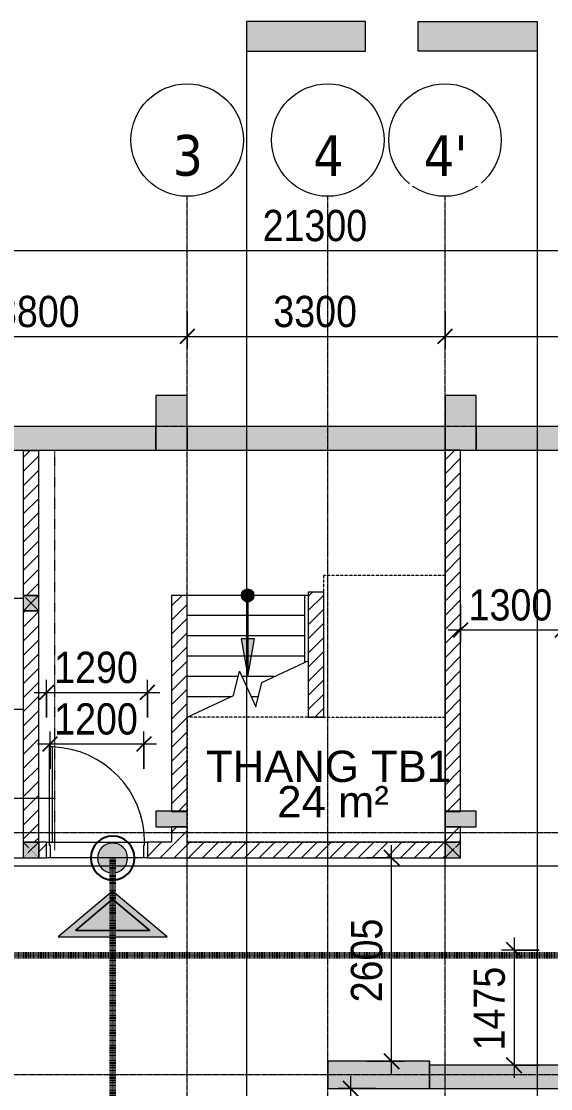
# Model space of a CAD drawing. Header units: millimetres. Extents: x 25998 to 252958, y -15958 to 83425.
# Drawn here: x 40530 to 47305, y 69762 to 83425 of the extents above; entities that cross this region are included whole.
import ezdxf

# ---------------------------------------------------------------- set-up
doc = ezdxf.new("R2010")
doc.units = ezdxf.units.MM
for name, pattern in [('1 NÉT CALL OUT', [6, 3, -3]), ('Dash', [6, 3, -3]), ('Dash 1_8_', [6.35, 3.175, -3.175]), ('Dash Dot 3_16_', [7.9375, 4.7625, -1.5875, 0, -1.5875]), ('Grid Line', [22.225, 12.7, -3.175, 3.175, -3.175]), ('Overhead', [3.96875, 2.38125, -1.5875])]:
    doc.linetypes.add(name, pattern=pattern)
for name, color, linetype, lineweight in [('0-1', 7, 'Continuous', 5), ('A-ANNO-DIMS', 211, 'Continuous', 9), ('A-ANNO-DIMS-160', 211, 'Continuous', 9), ('A-ANNO-NOTE', 131, 'Continuous', 9), ('A-ANNO-NOTE-1', 131, 'Continuous', 25), ('A-AREA', 32, 'Dash 1_8_', 9), ('A-AREA-IDEN', 2, 'Continuous', 9), ('A-DETL-2', 90, '1 NÉT CALL OUT', 100), ('A-DETL-GENF-2', 1, 'Continuous', 9), ('A-DOOR-1', 1, 'Continuous', 9), ('A-DOOR-FRAM-1', 1, 'Continuous', 9), ('A-DOOR-IDEN', 31, 'Continuous', 9), ('A-FLOR', 192, 'Continuous', 9), ('A-FLOR-HRAL', 11, 'Continuous', 9), ('A-WALL', 113, 'Continuous', 9), ('A-WALL-1', 113, 'Continuous', 18), ('A-WALL-PATT-1', 7, 'Continuous', 9), ('A-WALL-PATT-2', 111, 'Continuous', 9), ('C-PRKG', 70, 'Continuous', 9), ('G-ANNO-SYMB', 111, 'Continuous', 9), ('G-ANNO-SYMB-1', 111, 'Dash Dot 3_16_', 18), ('L-SITE-WALL-1', 250, 'Continuous', 18), ('L-SITE-WALL-2', 7, 'Continuous', 9), ('S-COLS', 52, 'Continuous', 9), ('S-COLS-1', 52, 'Continuous', 5), ('S-COLS-2', 250, 'Continuous', 18), ('S-COLS-3', 7, 'Continuous', 9), ('S-COLS-4', 52, 'Dash', 9), ('S-COLS-5', 52, 'Continuous', 18), ('S-COLS-HDLN', 52, 'Dash', 9), ('S-GRID-1', 1, 'Grid Line', 9), ('S-GRID-IDEN', 1, 'Continuous', 9), ('S-STRS', 31, 'Continuous', 9), ('S-STRS-ANNO', 31, 'Continuous', 9), ('S-STRS-MBND', 31, 'Overhead', 9), ('S-STRS-MBND-1', 31, 'Continuous', 9)]:
    doc.layers.add(name, color=color, linetype=linetype, lineweight=lineweight)
doc.styles.add('Arial_3', font='arial_0.ttf', dxfattribs={"height": 400})
doc.styles.add('Tahoma_B', font='tahomabd_0.ttf', dxfattribs={"height": 520})
doc.styles.add('UTM Avo', font='UTM Avo.ttf', dxfattribs={"width": 0.9, "height": 400})
doc.dimstyles.new('1_Dim_chi_tiet_2_5', dxfattribs={"dimscale": 304.8, "dimtxt": 399.720379, "dimasz": 0.629921, "dimexe": 0.524934, "dimexo": 0.0625, "dimgap": 0.052493, "dimtad": 1, "dimdec": 0, "dimrnd": 5, "dimzin": 0, "dimdsep": 46, "dimtxsty": 'UTM Avo', "dimblk1": 'OBLIQUE', "dimblk2": 'OBLIQUE', "dimsah": 1, "dimcen": 0.09, "dimdle": 0.524934, "dimazin": 0, "dimtfac": 1, "dimtdec": 4, "dimtix": 1, "dimtmove": 0, "dimatfit": 3, "dimfxl": 1.049869, "dimfxlon": 1, "dimtvp": 1, "dimtolj": 1, "dimtzin": 0, "dimarcsym": 2})
pattern_1 = [(45, (0, 0), (-90.50967, 90.50967), [])]

# ---------------------------------------------------------------- blocks, each defined once
blk = doc.blocks.new('NCV_TKTC_KET CAU_rvt-1-TKCS_MB TẦNG HẦM')
at = {"layer": 'A-WALL-PATT-1'}
for points in [[(42253, 77937), (42253, 78237), (38653, 78237), (38653, 77937), (41605, 77937)], [(42653, 77937), (45953, 77937), (45953, 78237), (42653, 78237)], [(50452, 77937), (50452, 78237), (46353, 78237), (46353, 77937), (48053, 77937)], [(47053, 69762), (52753, 69762), (52753, 70062), (45753, 70062), (45753, 69762), (46441, 69762)]]:
    blk.add_hatch(color=256, dxfattribs=at).paths.add_polyline_path(points)
at = {"layer": 'S-COLS-1'}
for points in [[(42653, 77937), (42653, 78637), (42253, 78637), (42253, 77937)], [(42453, 73112), (42653, 73112), (42653, 73312), (42253, 73312), (42253, 73112)], [(45953, 73112), (46353, 73112), (46353, 73312), (45953, 73312)], [(45453, 69762), (45753, 69762), (45753, 70112), (44453, 70112), (44453, 69762), (44829, 69762)]]:
    blk.add_hatch(color=256, dxfattribs=at).paths.add_polyline_path(points)
h = blk.add_hatch(color=256, dxfattribs=at)
h.paths.add_polyline_path([(46153, 77937), (46353, 77937), (46353, 78237), (45953, 78237), (45953, 77937)])
h.paths.add_polyline_path([(45953, 78237), (46353, 78237), (46353, 78637), (45953, 78637), (45953, 78237)])
at = {"layer": 'L-SITE-WALL-1'}
for p, q in [((42253, 78237), (38653, 78237)), ((45953, 78237), (42653, 78237)), ((50452, 78237), (46353, 78237)), ((38653, 77937), (42253, 77937)), ((42653, 77937), (45953, 77937)), ((46353, 77937), (50452, 77937)), ((48753, 70062), (45753, 70062)), ((45753, 70062), (45753, 69762)), ((45753, 69762), (52753, 69762))]:
    blk.add_line(p, q, dxfattribs=at)
at = {"layer": 'L-SITE-WALL-2'}
for p, q in [((42253, 77937), (42253, 78237)), ((42653, 78237), (42653, 77937)), ((45953, 77937), (45953, 78237)), ((46353, 78237), (46353, 77937))]:
    blk.add_line(p, q, dxfattribs=at)
at = {"layer": 'S-COLS-2'}
for p, q in [((42653, 78637), (42253, 78637)), ((42253, 78637), (42253, 78237)), ((42653, 78237), (42653, 78637)), ((46353, 78637), (45953, 78637)), ((45953, 78637), (45953, 78237)), ((46353, 78237), (46353, 78637)), ((42253, 77937), (42653, 77937)), ((45953, 77937), (46353, 77937)), ((42253, 73312), (42253, 73112)), ((42653, 73312), (42253, 73312)), ((42653, 73112), (42653, 73312)), ((45953, 73312), (45953, 73112)), ((46353, 73312), (45953, 73312)), ((46353, 73112), (46353, 73312)), ((42253, 73112), (42653, 73112)), ((45953, 73112), (46353, 73112)), ((44453, 70112), (44453, 69762)), ((45753, 70112), (44453, 70112)), ((45753, 69762), (45753, 70112)), ((44453, 69762), (45753, 69762))]:
    blk.add_line(p, q, dxfattribs=at)
at = {"layer": 'S-COLS-3'}
for p, q in [((42253, 78237), (42253, 77937)), ((42653, 77937), (42653, 78237)), ((45953, 78237), (45953, 77937)), ((46353, 77937), (46353, 78237))]:
    blk.add_line(p, q, dxfattribs=at)
blk = doc.blocks.new('Top Rail Type - Top Rail_Internal_-1529855-TKCS_MB TẦNG HẦM')
at = {"layer": 'A-FLOR-HRAL'}
for p, q in [((44202, 76077), (44152, 76077)), ((44152, 76077), (44152, 75216)), ((44202, 76077), (44202, 75240)), ((44152, 75216), (44202, 75240))]:
    blk.add_line(p, q, dxfattribs=at)
blk = doc.blocks.new('FD_01 - FD_01-1200x2200mm-1787918-TKCS_MB TẦNG HẦM')
at = {"layer": 'A-DETL-GENF-2'}
for p, q in [((610, -100), (570, -100)), ((570, -100), (570, -1320)), ((610, -1320), (610, -100)), ((570, -1320), (610, -1320))]:
    blk.add_line(p, q, dxfattribs=at)
blk.add_arc((610, -100), 1220, 180, 268.1211, dxfattribs=at)
at = {"layer": 'A-DOOR-FRAM-1'}
for p, q in [((-645, 100), (-600, 100)), ((-645, -100), (-645, 100)), ((-600, 100), (-600, -60)), ((600, 100), (645, 100)), ((600, -60), (600, 100)), ((645, 100), (645, -100)), ((-610, -100), (-645, -100)), ((-600, -60), (-610, -60)), ((-610, -60), (-610, -100)), ((610, -60), (600, -60)), ((610, -100), (610, -60)), ((645, -100), (610, -100))]:
    blk.add_line(p, q, dxfattribs=at)
blk = doc.blocks.new('XE MAY2 - xe may 2-V33-TKCS_MB TẦNG HẦM')
at = {"layer": 'C-PRKG'}
for p, q in [((0, 800), (-1900, 800)), ((-1900, 0), (-1900, 800)), ((-300, 650), (-400, 650)), ((-400, 650), (-400, 150)), ((-300, 650), (-300, 150)), ((-300, 150), (-400, 150)), ((0, 0), (-10, 0))]:
    blk.add_line(p, q, dxfattribs=at)
blk = doc.blocks.new('XE MAY2 - xe may 2-V34-TKCS_MB TẦNG HẦM')
at = {"layer": 'C-PRKG'}
for p, q in [((0, -800), (0, 0)), ((-1900, 0), (-1900, -800)), ((-300, -150), (-400, -150)), ((-400, -650), (-400, -150)), ((-300, -650), (-300, -150)), ((-300, -650), (-400, -650)), ((0, -800), (-1900, -800))]:
    blk.add_line(p, q, dxfattribs=at)
blk = doc.blocks.new('G1_SOF - BO TRU - 200x200-3847069-TKCS_MB TẦNG HẦM')
at = {"layer": 'S-COLS-HDLN'}
for p, q in [((-100, -100), (100, 100)), ((100, -100), (-100, 100))]:
    blk.add_line(p, q, dxfattribs=at)
blk = doc.blocks.new('Grid - M_Grid Head - Circle-353313-TKCS_MB TẦNG HẦM')
at = {"layer": 'S-GRID-IDEN'}
blk.add_circle((0, 0), 4.5, dxfattribs=at)
blk = doc.blocks.new('Section - 3_32_ x 3_8_-4701953-TKCS_MB TẦNG HẦM')
at = {"layer": 'G-ANNO-SYMB'}
blk.add_hatch(color=256, dxfattribs=at).paths.add_polyline_path([(0, 9.525), (0, 0), (-2.38125, 0), (-2.38125, 9.525)])
for p, q in [((0, 9.525), (-2.38125, 9.525)), ((-2.38125, 9.525), (-2.38125, 0)), ((0, 0), (0, 9.525)), ((-2.38125, 0), (0, 0))]:
    blk.add_line(p, q, dxfattribs=at)
blk = doc.blocks.new('DIMBLOCK22-TKCS_MB TẦNG HẦM')
at = {"layer": 'A-ANNO-DIMS-160', "lineweight": 25}
for p, q in [((44743, 69762), (44647, 69858)), ((44743, 69762), (44839, 69666)), ((44743, 64262), (44647, 64358)), ((44743, 64262), (44839, 64166))]:
    blk.add_line(p, q, dxfattribs=at)
at = {"layer": 'A-ANNO-DIMS-160'}
for p, q in [((44743, 69922), (44743, 64102)), ((45063, 69762), (44583, 69762)), ((44743, 69762), (45063, 69762)), ((45063, 64262), (44583, 64262)), ((44743, 64262), (45063, 64262))]:
    blk.add_line(p, q, dxfattribs=at)
at = {"layer": 'A-ANNO-DIMS-160', "color": 0, "insert": (44223, 66464), "char_height": 400, "width": 1314.64, "attachment_point": 1, "rotation": 90, "line_spacing_factor": 1.110334, "style": 'UTM Avo'}
blk.add_mtext('5500', dxfattribs=at)
blk = doc.blocks.new('_Oblique')
at = {"color": 0, "linetype": 'ByBlock', "lineweight": -2}
blk.add_line((-0.5, -0.5), (0.5, 0.5), dxfattribs=at)
blk = doc.blocks.new('DIMBLOCK62-TKCS_MB TẦNG HẦM')
at = {"layer": 'A-ANNO-DIMS-160'}
for p, q in [((38853, 79711), (38853, 79231)), ((38853, 79391), (38853, 79711)), ((42653, 79711), (42653, 79231)), ((42653, 79391), (42653, 79711)), ((38853, 79391), (42653, 79391))]:
    blk.add_line(p, q, dxfattribs=at)
at = {"layer": 'A-ANNO-DIMS-160', "lineweight": 25}
for p, q in [((38853, 79391), (38757, 79295)), ((38853, 79391), (38949, 79487)), ((42653, 79391), (42557, 79295)), ((42653, 79391), (42749, 79487))]:
    blk.add_line(p, q, dxfattribs=at)
at = {"layer": 'A-ANNO-DIMS-160', "color": 0, "insert": (40205, 79911), "char_height": 400, "width": 1314.64, "attachment_point": 1, "line_spacing_factor": 1.110334, "style": 'UTM Avo'}
blk.add_mtext('3800', dxfattribs=at)
blk = doc.blocks.new('DIMBLOCK63-TKCS_MB TẦNG HẦM')
at = {"layer": 'A-ANNO-DIMS-160'}
for p, q in [((42653, 79711), (42653, 79231)), ((42653, 79391), (42653, 79711)), ((45953, 79711), (45953, 79231)), ((45953, 79391), (45953, 79711)), ((42653, 79391), (45953, 79391))]:
    blk.add_line(p, q, dxfattribs=at)
at = {"layer": 'A-ANNO-DIMS-160', "lineweight": 25}
for p, q in [((42653, 79391), (42557, 79295)), ((42653, 79391), (42749, 79487)), ((45953, 79391), (45857, 79295)), ((45953, 79391), (46049, 79487))]:
    blk.add_line(p, q, dxfattribs=at)
at = {"layer": 'A-ANNO-DIMS-160', "color": 0, "insert": (43755, 79911), "char_height": 400, "width": 1314.64, "attachment_point": 1, "line_spacing_factor": 1.110334, "style": 'UTM Avo'}
blk.add_mtext('3300', dxfattribs=at)
blk = doc.blocks.new('DIMBLOCK64-TKCS_MB TẦNG HẦM')
at = {"layer": 'A-ANNO-DIMS-160'}
for p, q in [((45953, 79711), (45953, 79231)), ((45953, 79391), (45953, 79711)), ((54953, 79711), (54953, 79231)), ((54953, 79391), (54953, 79711)), ((45953, 79391), (55113, 79391))]:
    blk.add_line(p, q, dxfattribs=at)
at = {"layer": 'A-ANNO-DIMS-160', "lineweight": 25}
for p, q in [((45953, 79391), (45857, 79295)), ((45953, 79391), (46049, 79487)), ((54953, 79391), (54857, 79295)), ((54953, 79391), (55049, 79487))]:
    blk.add_line(p, q, dxfattribs=at)
at = {"layer": 'A-ANNO-DIMS-160', "color": 0, "insert": (49905, 79911), "char_height": 400, "width": 1314.64, "attachment_point": 1, "line_spacing_factor": 1.110334, "style": 'UTM Avo'}
blk.add_mtext('9000', dxfattribs=at)
blk = doc.blocks.new('DIMBLOCK65-TKCS_MB TẦNG HẦM')
at = {"layer": 'A-ANNO-DIMS-160'}
for p, q in [((33653, 80811), (33653, 80331)), ((33653, 80491), (33653, 80811)), ((54953, 80811), (54953, 80331)), ((54953, 80491), (54953, 80811)), ((33493, 80491), (55113, 80491))]:
    blk.add_line(p, q, dxfattribs=at)
at = {"layer": 'A-ANNO-DIMS-160', "lineweight": 25}
for p, q in [((33653, 80491), (33557, 80395)), ((33653, 80491), (33749, 80587)), ((54953, 80491), (54857, 80395)), ((54953, 80491), (55049, 80587))]:
    blk.add_line(p, q, dxfattribs=at)
at = {"layer": 'A-ANNO-DIMS-160', "color": 0, "insert": (43618, 81011), "char_height": 400, "width": 1643.29, "attachment_point": 1, "line_spacing_factor": 1.110334, "style": 'UTM Avo'}
blk.add_mtext('21300', dxfattribs=at)
blk = doc.blocks.new('DIMBLOCK78-TKCS_MB TẦNG HẦM')
at = {"layer": 'A-ANNO-DIMS-160'}
for p, q in [((45268, 69952), (45268, 72877)), ((44948, 72717), (45428, 72717)), ((45268, 72717), (44948, 72717)), ((44948, 70112), (45428, 70112)), ((45268, 70112), (44948, 70112))]:
    blk.add_line(p, q, dxfattribs=at)
at = {"layer": 'A-ANNO-DIMS-160', "lineweight": 25}
for p, q in [((45268, 72717), (45172, 72813)), ((45268, 72717), (45364, 72621)), ((45268, 70112), (45172, 70208)), ((45268, 70112), (45364, 70016))]:
    blk.add_line(p, q, dxfattribs=at)
at = {"layer": 'A-ANNO-DIMS-160', "color": 0, "insert": (44748, 70867), "char_height": 400, "width": 1314.64, "attachment_point": 1, "rotation": 90, "line_spacing_factor": 1.110334, "style": 'UTM Avo'}
blk.add_mtext('2605', dxfattribs=at)
blk = doc.blocks.new('HDNDCT_GHI CHÚ CỬA CHỐNG CHÁY EI60 - HDNDCT_GHI CHÚ CỬA CHỐNG CHÁY EI60-1614697-TKCS_MB TẦNG HẦM')
at = {"layer": 'A-ANNO-NOTE'}
h = blk.add_hatch(color=256, dxfattribs=at)
edge = h.paths.add_edge_path()
edge.add_arc((0, 0), 1.2, 0, 180)
edge.add_arc((0, 0), 1.2, 180, 360)
for radius, start, end in [(1.75, 360, 180), (1.2, 360, 180), (1.2, 180, 360)]:
    blk.add_arc((0, 0), radius, start, end, dxfattribs=at)
at = {"layer": 'A-ANNO-NOTE-1'}
for start, end in [(360, 180), (180, 360)]:
    blk.add_arc((0, 0), 1.75, start, end, dxfattribs=at)
blk = doc.blocks.new('HDNDCT_MŨI TÊN THOÁT HIỂM - HDNDCT_MŨI TÊN THOÁT HIỂM-1614704-TKCS_MB TẦNG HẦM')
at = {"layer": 'A-ANNO-NOTE'}
h = blk.add_hatch(color=256, dxfattribs=at)
h.paths.add_polyline_path([(-3.153, 0), (0.5, 4.353), (0.5, -4.353)])
h.paths.add_polyline_path([(-2.5, 0), (0, -2.979), (0, 2.979)])
blk.add_hatch(color=256, dxfattribs=at).paths.add_polyline_path([(0, 2.979), (0, -2.979), (-2.5, 0)])
for p, q in [((0.5, 4.353), (-3.153, 0)), ((0.5, -4.353), (0.5, 4.353)), ((-2.5, 0), (0, 2.979)), ((0, 2.979), (-2.5, 0)), ((0, 2.979), (0, -2.979)), ((0, -2.979), (0, 2.979)), ((-3.153, 0), (0.5, -4.353)), ((0, -2.979), (-2.5, 0)), ((-2.5, 0), (0, -2.979))]:
    blk.add_line(p, q, dxfattribs=at)
blk = doc.blocks.new('DIMBLOCK111-TKCS_MB TẦNG HẦM')
at = {"layer": 'A-ANNO-DIMS-160'}
for p, q in [((40853, 74515), (40853, 74995)), ((42143, 74515), (42143, 74995)), ((40693, 74835), (42303, 74835)), ((40853, 74835), (40853, 74515)), ((42143, 74835), (42143, 74515))]:
    blk.add_line(p, q, dxfattribs=at)
at = {"layer": 'A-ANNO-DIMS-160', "lineweight": 25}
for p, q in [((40853, 74835), (40949, 74931)), ((42143, 74835), (42239, 74931)), ((40853, 74835), (40757, 74739)), ((42143, 74835), (42047, 74739))]:
    blk.add_line(p, q, dxfattribs=at)
at = {"layer": 'A-ANNO-DIMS-160', "color": 0, "insert": (40950, 75355), "char_height": 400, "width": 1314.64, "attachment_point": 1, "line_spacing_factor": 1.110334, "style": 'UTM Avo'}
blk.add_mtext('1290', dxfattribs=at)
blk = doc.blocks.new('DIMBLOCK112-TKCS_MB TẦNG HẦM')
at = {"layer": 'A-ANNO-DIMS-160'}
for p, q in [((40898, 73856), (40898, 74336)), ((42098, 73856), (42098, 74336)), ((40738, 74176), (42258, 74176)), ((40898, 74176), (40898, 73856)), ((42098, 74176), (42098, 73856))]:
    blk.add_line(p, q, dxfattribs=at)
at = {"layer": 'A-ANNO-DIMS-160', "lineweight": 25}
for p, q in [((40898, 74176), (40994, 74272)), ((42098, 74176), (42194, 74272)), ((40898, 74176), (40802, 74080)), ((42098, 74176), (42002, 74080))]:
    blk.add_line(p, q, dxfattribs=at)
at = {"layer": 'A-ANNO-DIMS-160', "color": 0, "insert": (40950, 74695), "char_height": 400, "width": 1314.64, "attachment_point": 1, "line_spacing_factor": 1.110334, "style": 'UTM Avo'}
blk.add_mtext('1200', dxfattribs=at)
blk = doc.blocks.new('DIMBLOCK136-TKCS_MB TẦNG HẦM')
at = {"layer": 'A-ANNO-DIMS-160', "lineweight": 25}
for p, q in [((46837, 71536), (46741, 71632)), ((46837, 71536), (46933, 71440)), ((46837, 70062), (46741, 70158)), ((46837, 70062), (46933, 69966))]:
    blk.add_line(p, q, dxfattribs=at)
at = {"layer": 'A-ANNO-DIMS-160'}
for p, q in [((46837, 71696), (46837, 69902)), ((47157, 71536), (46677, 71536)), ((46837, 71536), (47157, 71536)), ((47157, 70062), (46677, 70062)), ((46837, 70062), (47157, 70062))]:
    blk.add_line(p, q, dxfattribs=at)
at = {"layer": 'A-ANNO-DIMS-160', "color": 0, "insert": (46318, 70251), "char_height": 400, "width": 1314.64, "attachment_point": 1, "rotation": 90, "line_spacing_factor": 1.110334, "style": 'UTM Avo'}
blk.add_mtext('1475', dxfattribs=at)
blk = doc.blocks.new('DIMBLOCK170-TKCS_MB TẦNG HẦM')
at = {"layer": 'A-ANNO-DIMS-160'}
for p, q in [((46153, 75955), (46153, 75475)), ((46153, 75635), (46153, 75955)), ((47453, 75315), (47453, 75795)), ((45993, 75635), (47613, 75635)), ((47453, 75635), (47453, 75315))]:
    blk.add_line(p, q, dxfattribs=at)
at = {"layer": 'A-ANNO-DIMS-160', "lineweight": 25}
for p, q in [((46153, 75635), (46249, 75731)), ((47453, 75635), (47549, 75731)), ((46153, 75635), (46057, 75539)), ((47453, 75635), (47357, 75539))]:
    blk.add_line(p, q, dxfattribs=at)
at = {"layer": 'A-ANNO-DIMS-160', "color": 0, "insert": (46255, 76155), "char_height": 400, "width": 1314.64, "attachment_point": 1, "line_spacing_factor": 1.110334, "style": 'UTM Avo'}
blk.add_mtext('1300', dxfattribs=at)

msp = doc.modelspace()

# ---------------------------------------------------------------- hatches: boundary and pattern name
at = {"layer": 'A-WALL-PATT-2'}
h = msp.add_hatch(dxfattribs=at)
h.set_pattern_fill('FP_1', color=256, style=0, pattern_type=2)
h.set_pattern_definition(pattern_1)
h.paths.add_polyline_path([(40683.1, 72916.9), (40752.6, 72916.9), (40752.6, 75876.9), (40552.6, 75876.9), (40552.6, 72916.9)])
h.paths.add_polyline_path([(40552.6, 76076.9), (40752.6, 76076.9), (40752.6, 77926.9), (40552.6, 77926.9), (40552.6, 76526.3)])
h = msp.add_hatch(dxfattribs=at)
h.set_pattern_fill('FP_1', color=256, style=0, pattern_type=2)
h.set_pattern_definition(pattern_1)
h.paths.add_polyline_path([(45952.6, 73311.9), (46152.6, 73311.9), (46152.6, 77936.9), (45952.6, 77936.9), (45952.6, 73386.9)])
h = msp.add_hatch(dxfattribs=at)
h.set_pattern_fill('FP_1', color=256, style=0, pattern_type=2)
h.set_pattern_definition(pattern_1)
h.paths.add_polyline_path([(44402.6, 74516.9), (44402.6, 76117.1), (44202.6, 76117.1), (44202.6, 74516.9)])
h = msp.add_hatch(dxfattribs=at)
h.set_pattern_fill('FP_1', color=256, style=0, pattern_type=2)
h.set_pattern_definition(pattern_1)
h.paths.add_polyline_path([(42652.6, 73311.9), (42652.6, 76076.9), (42452.6, 76076.9), (42452.6, 73311.9)])
h = msp.add_hatch(dxfattribs=at)
h.set_pattern_fill('FP_1', color=256, style=0, pattern_type=2)
h.set_pattern_definition(pattern_1)
h.paths.add_polyline_path([(42452.6, 72916.9), (42652.6, 72916.9), (42652.6, 73111.9), (42452.6, 73111.9), (42452.6, 72929.1)])
h = msp.add_hatch(dxfattribs=at)
h.set_pattern_fill('FP_1', color=256, style=0, pattern_type=2)
h.set_pattern_definition(pattern_1)
h.paths.add_polyline_path([(46152.6, 72916.9), (46152.6, 73111.9), (45952.6, 73111.9), (45952.6, 72916.9)])
h = msp.add_hatch(dxfattribs=at)
h.set_pattern_fill('FP_1', color=256, style=0, pattern_type=2)
h.set_pattern_definition(pattern_1)
h.paths.add_polyline_path([(40852.6, 72716.9), (40852.6, 72916.9), (40752.6, 72916.9), (40752.6, 72716.9)])
h.paths.add_polyline_path([(44452.6, 72716.9), (45952.6, 72716.9), (45952.6, 72916.9), (42142.6, 72916.9), (42142.6, 72716.9)])
at = {"layer": 'S-COLS-1'}
for points in [[(40752.6, 75876.9), (40752.6, 76076.9), (40552.6, 76076.9), (40552.6, 75876.9)], [(40552.6, 72716.9), (40752.6, 72716.9), (40752.6, 72916.9), (40552.6, 72916.9)], [(46152.6, 72716.9), (46152.6, 72916.9), (45952.6, 72916.9), (45952.6, 72716.9)]]:
    msp.add_hatch(color=256, dxfattribs=at).paths.add_polyline_path(points)
at = {"layer": 'S-STRS-ANNO'}
h = msp.add_hatch(color=256, dxfattribs=at)
edge = h.paths.add_edge_path()
edge.add_arc((43427.6, 76076.9), 80, 0, 360)
for points in [[(43450.1, 76000.2), (43488, 76024.5), (43506.8, 76065.6), (43500.3, 76110.2), (43470.8, 76144.2), (43427.6, 76156.9), (43384.3, 76144.2), (43354.8, 76110.2), (43348.4, 76065.6), (43367.1, 76024.5), (43405, 76000.2)], [(43427.6, 75038.3), (43512.2, 75518.3), (43342.9, 75518.3)]]:
    msp.add_hatch(color=256, dxfattribs=at).paths.add_polyline_path(points)

# ---------------------------------------------------------------- linework, layer by layer
at = {"layer": 'A-AREA'}
msp.add_line((40952.6, 77936.9), (40952.6, 72816.9), dxfattribs=at)
at = {"layer": 'A-DETL-2'}
for p, q in [((41697.6, 72716.9), (41697.6, 71466.9)), ((41697.6, 72716.9), (41697.6, 54661.9)), ((41697.6, 71466.9), (36702.6, 71466.9)), ((52002.6, 71466.9), (41697.6, 71466.9))]:
    msp.add_line(p, q, dxfattribs=at)
at = {"layer": 'A-DOOR-IDEN'}
msp.add_line((40944.3, 73474.4), (40048.6, 73474.4), dxfattribs=at)
at = {"layer": 'A-FLOR'}
for p, q in [((40552.6, 77926.9), (40552.6, 77936.9)), ((40752.6, 77936.9), (40752.6, 77926.9)), ((40887.6, 72916.9), (42107.6, 72916.9)), ((42097.6, 72716.9), (40897.6, 72716.9)), ((45752.6, 70111.9), (45752.6, 70061.9))]:
    msp.add_line(p, q, dxfattribs=at)
at = {"layer": 'A-WALL'}
for p, q in [((40552.6, 76076.9), (40752.6, 76076.9)), ((40752.6, 75876.9), (40552.6, 75876.9)), ((40552.6, 72916.9), (40752.6, 72916.9)), ((40752.6, 72916.9), (40752.6, 72716.9)), ((45952.6, 72716.9), (45952.6, 72916.9)), ((45952.6, 72916.9), (46152.6, 72916.9))]:
    msp.add_line(p, q, dxfattribs=at)
at = {"layer": 'A-WALL-1'}
for p, q in [((40752.6, 77926.9), (40552.6, 77926.9)), ((40552.6, 77926.9), (40552.6, 76076.9)), ((40752.6, 76076.9), (40752.6, 77926.9)), ((45952.6, 77936.9), (45952.6, 73311.9)), ((46152.6, 77936.9), (45952.6, 77936.9)), ((46152.6, 73311.9), (46152.6, 77936.9)), ((44202.6, 76117.1), (44202.6, 74516.9)), ((44402.6, 76117.1), (44202.6, 76117.1)), ((44402.6, 74516.9), (44402.6, 76117.1)), ((42652.6, 76076.9), (42452.6, 76076.9)), ((42452.6, 76076.9), (42452.6, 73311.9)), ((42652.6, 73311.9), (42652.6, 76076.9)), ((40552.6, 75876.9), (40552.6, 72916.9)), ((40752.6, 72916.9), (40752.6, 75876.9)), ((44202.6, 74516.9), (44402.6, 74516.9)), ((42452.6, 73311.9), (42652.6, 73311.9)), ((45952.6, 73311.9), (46152.6, 73311.9)), ((42652.6, 73111.9), (42452.6, 73111.9)), ((42452.6, 73111.9), (42452.6, 72916.9)), ((42652.6, 72916.9), (42652.6, 73111.9)), ((45952.6, 73111.9), (45952.6, 72916.9)), ((46152.6, 73111.9), (45952.6, 73111.9)), ((46152.6, 72916.9), (46152.6, 73111.9)), ((40852.6, 72916.9), (40752.6, 72916.9)), ((40852.6, 72716.9), (40852.6, 72916.9)), ((42452.6, 72916.9), (42142.6, 72916.9)), ((42142.6, 72916.9), (42142.6, 72716.9)), ((45952.6, 72916.9), (42652.6, 72916.9)), ((40752.6, 72716.9), (40852.6, 72716.9)), ((42142.6, 72716.9), (45952.6, 72716.9))]:
    msp.add_line(p, q, dxfattribs=at)
at = {"layer": 'G-ANNO-SYMB-1'}
for p, q in [((43411.3, 83043.8), (43411.3, 10257.4)), ((47131.3, 83043.8), (47131.3, 10257.4)), ((26379.4, 72614.1), (134566.1, 72614.1))]:
    msp.add_line(p, q, dxfattribs=at)
at = {"layer": 'S-COLS'}
for p, q in [((40752.6, 76076.9), (40552.6, 76076.9)), ((40552.6, 75876.9), (40752.6, 75876.9)), ((40752.6, 72916.9), (40552.6, 72916.9)), ((40752.6, 72716.9), (40752.6, 72916.9)), ((46152.6, 72916.9), (45952.6, 72916.9)), ((45952.6, 72916.9), (45952.6, 72716.9))]:
    msp.add_line(p, q, dxfattribs=at)
at = {"layer": 'S-COLS-5'}
for p, q in [((40552.6, 76076.9), (40552.6, 75876.9)), ((40752.6, 75876.9), (40752.6, 76076.9)), ((40552.6, 72916.9), (40552.6, 72716.9)), ((46152.6, 72716.9), (46152.6, 72916.9)), ((40552.6, 72716.9), (40752.6, 72716.9)), ((45952.6, 72716.9), (46152.6, 72716.9))]:
    msp.add_line(p, q, dxfattribs=at)
at = {"layer": 'S-GRID-1'}
for p, q in [((42652.6, 77184.9), (42652.6, 81184.9)), ((44452.6, 77184.9), (44452.6, 81184.9)), ((45952.6, 77184.9), (45952.6, 81184.9)), ((128880.9, 78236.9), (31838.8, 78236.9)), ((42652.6, 16318.9), (42652.6, 77184.9)), ((44452.6, 16318.9), (44452.6, 77184.9)), ((45952.6, 16318.9), (45952.6, 77184.9)), ((128880.9, 73036.9), (31838.8, 73036.9)), ((128880.9, 69936.9), (31838.8, 69936.9))]:
    msp.add_line(p, q, dxfattribs=at)
at = {"layer": 'S-STRS'}
for p, q in [((44152.2, 76076.9), (42652.6, 76076.9)), ((44152.2, 75816.9), (42652.6, 75816.9)), ((44152.2, 75556.9), (42652.6, 75556.9)), ((44152.2, 75296.9), (42652.6, 75296.9)), ((43305.4, 75036.9), (42652.6, 75036.9)), ((43767.7, 75036.9), (43353.6, 75036.9)), ((43210.1, 74776.9), (42652.6, 74776.9)), ((43563.6, 74776.9), (43474.8, 74776.9))]:
    msp.add_line(p, q, dxfattribs=at)
at = {"layer": 'S-STRS-ANNO'}
for p, q in [((43354.8, 76110.2), (43348.4, 76065.6)), ((43384.3, 76144.2), (43354.8, 76110.2)), ((43427.6, 76156.9), (43384.3, 76144.2)), ((43470.8, 76144.2), (43427.6, 76156.9)), ((43500.3, 76110.2), (43470.8, 76144.2)), ((43506.8, 76065.6), (43500.3, 76110.2)), ((43348.4, 76065.6), (43367.1, 76024.5)), ((43367.1, 76024.5), (43405, 76000.2)), ((43405, 76000.2), (43450.1, 76000.2)), ((43427.6, 76076.9), (43427.6, 75816.9)), ((43450.1, 76000.2), (43488, 76024.5)), ((43488, 76024.5), (43506.8, 76065.6)), ((43427.6, 75816.9), (43427.6, 75556.9)), ((43427.6, 75556.9), (43427.6, 75296.9)), ((43512.2, 75518.3), (43342.9, 75518.3)), ((43342.9, 75518.3), (43427.6, 75038.3)), ((43427.6, 75038.3), (43512.2, 75518.3)), ((43427.6, 75296.9), (43427.6, 75038.3))]:
    msp.add_line(p, q, dxfattribs=at)
msp.add_circle((43427.6, 76076.9), 80, dxfattribs=at)
at = {"layer": 'S-STRS-MBND'}
for p, q in [((44402.6, 76336.9), (45952.6, 76336.9)), ((44402.6, 74516.9), (44402.6, 76336.9)), ((45952.6, 74516.9), (45952.6, 76336.9)), ((44202.6, 74603.6), (44202.6, 74516.9)), ((42652.6, 74516.9), (42652.6, 72916.9)), ((44202.6, 74516.9), (42652.6, 74516.9)), ((44402.6, 74516.9), (44202.6, 74516.9)), ((44402.6, 74516.9), (45952.6, 74516.9)), ((45952.6, 72916.9), (45952.6, 74516.9)), ((42652.6, 72916.9), (45952.6, 72916.9))]:
    msp.add_line(p, q, dxfattribs=at)
at = {"layer": 'S-STRS-MBND-1'}
for p, q in [((43608.8, 74962.8), (44152.2, 75216.2)), ((43246.3, 74793.8), (43321.9, 75104.9)), ((43321.9, 75104.9), (43533.2, 74651.7)), ((43533.2, 74651.7), (43608.8, 74962.8)), ((42652.6, 74516.9), (43246.3, 74793.8))]:
    msp.add_line(p, q, dxfattribs=at)

# ---------------------------------------------------------------- block references
at = {"layer": '0-1'}
msp.add_blockref('NCV_TKTC_KET CAU_rvt-1-TKCS_MB TẦNG HẦM', (0, 0), dxfattribs=at)
at = {"layer": 'A-ANNO-NOTE', "xscale": 160, "yscale": 160, "zscale": 160}
msp.add_blockref('HDNDCT_GHI CHÚ CỬA CHỐNG CHÁY EI60 - HDNDCT_GHI CHÚ CỬA CHỐNG CHÁY EI60-1614697-TKCS_MB TẦNG HẦM', (41697.6, 72714.1), dxfattribs=at)
at = {"layer": 'A-ANNO-NOTE', "xscale": 160, "yscale": 160, "zscale": 160, "rotation": 269.9999999999995}
msp.add_blockref('HDNDCT_MŨI TÊN THOÁT HIỂM - HDNDCT_MŨI TÊN THOÁT HIỂM-1614704-TKCS_MB TẦNG HẦM', (41697.6, 71787.1), dxfattribs=at)
at = {"layer": 'A-DOOR-1', "rotation": 180}
msp.add_blockref('FD_01 - FD_01-1200x2200mm-1787918-TKCS_MB TẦNG HẦM', (41497.6, 72816.9), dxfattribs=at)
at = {"layer": 'A-FLOR-HRAL'}
msp.add_blockref('Top Rail Type - Top Rail_Internal_-1529855-TKCS_MB TẦNG HẦM', (0, 0), dxfattribs=at)
at = {"layer": 'C-PRKG'}
for name, p, rotation in [('XE MAY2 - xe may 2-V33-TKCS_MB TẦNG HẦM', (40552.6, 77936.9), 89.99999999999962), ('XE MAY2 - xe may 2-V34-TKCS_MB TẦNG HẦM', (40552.6, 72716.9), 269.9999999999991)]:
    msp.add_blockref(name, p, dxfattribs=dict(at, rotation=rotation))
at = {"layer": 'G-ANNO-SYMB', "xscale": 159.9999999999999, "yscale": 159.9999999999999, "zscale": 159.9999999999999, "rotation": 269.9999999999996}
msp.add_blockref('Section - 3_32_ x 3_8_-4701953-TKCS_MB TẦNG HẦM', (43411.3, 83043.8), dxfattribs=at)
at = {"layer": 'G-ANNO-SYMB', "extrusion": (0, 0, -1), "xscale": 159.9999999999999, "yscale": 159.9999999999999, "zscale": 159.9999999999999, "rotation": 270.0000000000003}
msp.add_blockref('Section - 3_32_ x 3_8_-4701953-TKCS_MB TẦNG HẦM', (-47131.3, 83043.8), dxfattribs=at)
at = {"layer": 'S-COLS-4', "rotation": 180}
for p in [(40652.6, 75976.9), (40652.6, 72816.9), (46052.6, 72816.9)]:
    msp.add_blockref('G1_SOF - BO TRU - 200x200-3847069-TKCS_MB TẦNG HẦM', p, dxfattribs=at)
at = {"layer": 'S-GRID-IDEN', "xscale": 159.9999999999999, "yscale": 159.9999999999999, "zscale": 159.9999999999999}
for p in [(42652.6, 81904.9), (44452.6, 81904.9), (45952.6, 81904.9)]:
    msp.add_blockref('Grid - M_Grid Head - Circle-353313-TKCS_MB TẦNG HẦM', p, dxfattribs=at)

# ---------------------------------------------------------------- texts
at = {"layer": 'A-AREA-IDEN', "char_height": 400, "line_spacing_factor": 0.936439, "style": 'Arial_3'}
for s, insert, width, attachment_point in [('\\pt8,16,24,32,40,48,56,64,72,80,88,96,104,112,120,128,136,144,152,160,168,176,184,192,200,208,216,224,232,240,248,256;THANG TB1', (44462.3, 73682.4), 3153.6, 8), ('\\pt8,16,24,32,40,48,56,64,72,80,88,96,104,112,120,128,136,144,152,160,168,176,184,192,200,208,216,224,232,240,248,256;24 m²', (44519.5, 73436.5), 1449.6, 5)]:
    msp.add_mtext(s, dxfattribs=dict(at, insert=insert, width=width, attachment_point=attachment_point))

# ---------------------------------------------------------------- dimensions: what is measured, and where the dimension line sits
at = {"layer": 'A-ANNO-DIMS'}
for base, p1, p2, override, picture, middle in [((54952.6, 80491.3), (33652.6, 80811.3), (54952.6, 80811.3), {"dimpost": '<>', "dimfxl": 21300}, 'DIMBLOCK65-TKCS_MB TẦNG HẦM', (44302.6, 80714.3)), ((42652.6, 79391.3), (38852.6, 79711.3), (42652.6, 79711.3), {"dimpost": '<>', "dimfxl": 3800}, 'DIMBLOCK62-TKCS_MB TẦNG HẦM', (40752.6, 79614.3)), ((45952.6, 79391.3), (42652.6, 79711.3), (45952.6, 79711.3), {"dimpost": '<>', "dimfxl": 3300}, 'DIMBLOCK63-TKCS_MB TẦNG HẦM', (44302.6, 79614.3)), ((54952.6, 79391.3), (45952.6, 79711.3), (54952.6, 79711.3), {"dimpost": '<>', "dimfxl": 9000}, 'DIMBLOCK64-TKCS_MB TẦNG HẦM', (50452.6, 79614.3)), ((47452.6, 75635.2), (46152.6, 75955.2), (47452.6, 75315.2), {"dimpost": '<>', "dimfxl": 1448.999655}, 'DIMBLOCK170-TKCS_MB TẦNG HẦM', (46802.6, 75858.2)), ((42142.6, 74835.2), (40852.6, 74515.2), (42142.6, 74515.2), {"dimpost": '<>', "dimfxl": 1290}, 'DIMBLOCK111-TKCS_MB TẦNG HẦM', (41497.6, 75058.2)), ((42097.6, 74175.7), (40897.6, 73855.7), (42097.6, 73855.7), {"dimpost": '<>', "dimfxl": 1200}, 'DIMBLOCK112-TKCS_MB TẦNG HẦM', (41497.6, 74398.7))]:
    dim = msp.add_linear_dim(base=base, p1=p1, p2=p2, dimstyle='1_Dim_chi_tiet_2_5', override=override, dxfattribs=at)
    dim.commit()
    dim.dimension.update_dxf_attribs({"geometry": picture, "text_midpoint": middle})
for base, p1, p2, override, picture, middle in [((45267.6, 72716.9), (44947.6, 70111.9), (44947.6, 72716.9), {"dimpost": '<>', "dimfxl": 2605}, 'DIMBLOCK78-TKCS_MB TẦNG HẦM', (45044.6, 71414.4)), ((46837.3, 70061.9), (47157.3, 71535.7), (47157.3, 70061.9), {"dimpost": '<>', "dimfxl": 1473.750473}, 'DIMBLOCK136-TKCS_MB TẦNG HẦM', (46617.8, 70798.8)), ((44743, 64261.9), (45063, 69761.9), (45063, 64261.9), {"dimpost": '<>', "dimfxl": 5500}, 'DIMBLOCK22-TKCS_MB TẦNG HẦM', (44520.1, 67011.9))]:
    dim = msp.add_linear_dim(base=base, p1=p1, p2=p2, angle=90, dimstyle='1_Dim_chi_tiet_2_5', override=override, dxfattribs=at)
    dim.commit()
    dim.dimension.update_dxf_attribs({"geometry": picture, "text_midpoint": middle})

# ---------------------------------------------------------------- next in the draw order: texts
at = {"layer": 'S-GRID-IDEN', "char_height": 520, "attachment_point": 5, "line_spacing_factor": 0.996129, "style": 'Tahoma_B', "bg_fill": 3, "box_fill_scale": 1.25, "bg_fill_color": 256, "bg_fill_true_color": 13158600, "bg_fill_transparency": 0}
for s, insert, width in [('\\pt2031.9988,4063.9976,6096.0016,8128.0004,10159.9992,12191.998,14224.002,16256.0008,18287.9996,20319.9984,22352.0024,24384.0012,26416,28447.9988,30479.9976,32512.0016,34544.0004,36575.9992,38607.998,40640.002,42672.0008,44703.9996,46735.9984,48768.0024,50800.0012,52832,54863.9988,56895.9976,58928.0016,60960.0004,62991.9992,65023.998;3', (42660.1, 81705.1), 465.6), ('\\pt2031.9988,4063.9976,6096.0016,8128.0004,10159.9992,12191.998,14224.002,16256.0008,18287.9996,20319.9984,22352.0024,24384.0012,26416,28447.9988,30479.9976,32512.0016,34544.0004,36575.9992,38607.998,40640.002,42672.0008,44703.9996,46735.9984,48768.0024,50800.0012,52832,54863.9988,56895.9976,58928.0016,60960.0004,62991.9992,65023.998;4', (44460.1, 81705.1), 465.6), ("\\pt2031.9988,4063.9976,6096.0016,8128.0004,10159.9992,12191.998,14224.002,16256.0008,18287.9996,20319.9984,22352.0024,24384.0012,26416,28447.9988,30479.9976,32512.0016,34544.0004,36575.9992,38607.998,40640.002,42672.0008,44703.9996,46735.9984,48768.0024,50800.0012,52832,54863.9988,56895.9976,58928.0016,60960.0004,62991.9992,65023.998;4'", (45960.1, 81705.1), 656)]:
    msp.add_mtext(s, dxfattribs=dict(at, insert=insert, width=width))

doc.saveas('drawing.dxf')
